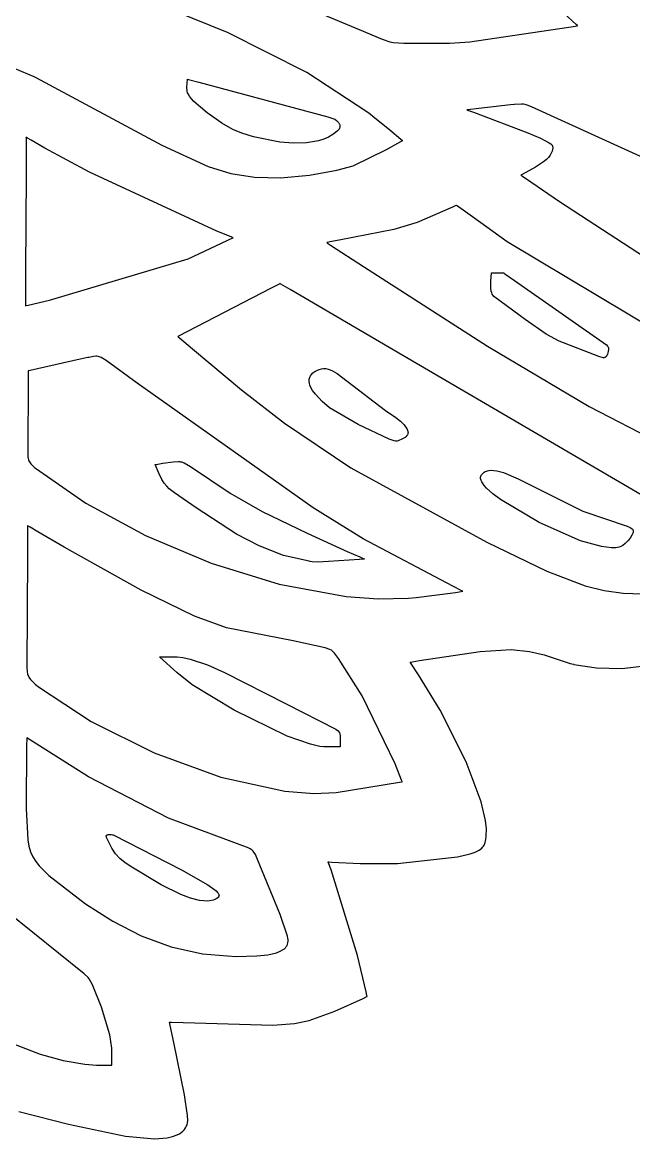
# Model space of a CAD drawing. Extents: x -12.8 to 12.7, y -1.7 to 5.4.
# Drawn here: x 4.523 to 6.542, y -0.185 to 3.5 of the extents above; entities that cross this region are included whole.
import ezdxf

# ---------------------------------------------------------------- set-up
doc = ezdxf.new("R2010")
doc.units = 0

msp = doc.modelspace()

# ---------------------------------------------------------------- linework, layer by layer
at = {"layer": 'Layer 1', "color": 7, "linetype": 'CONTINUOUS'}
for p, q in [((5.067449, 3.716182), (5.635483, 3.47734)), ((5.200538, 3.466588), (4.907047, 3.586196)), ((6.352303, 3.492982), (6.311282, 3.530522)), ((5.462223, 3.334458), (5.200538, 3.466588)), ((5.635483, 3.47734), (5.711979, 3.445134)), ((6.000764, 3.436443), (6.350232, 3.487504)), ((6.350232, 3.487504), (6.355386, 3.488421)), ((6.356076, 3.489504), (6.352303, 3.492982)), ((6.355386, 3.488421), (6.356626, 3.488643)), ((6.356848, 3.48879), (6.356076, 3.489504)), ((6.356626, 3.488643), (6.356897, 3.488692)), ((6.356921, 3.488723), (6.356848, 3.48879)), ((6.356897, 3.488692), (6.356943, 3.4887)), ((6.356939, 3.488706), (6.356921, 3.488723)), ((6.356944, 3.488702), (6.356939, 3.488706)), ((6.356943, 3.4887), (6.356945, 3.488701)), ((6.356945, 3.488701), (6.356944, 3.488702)), ((6.356945, 3.488701), (6.356945, 3.488701)), ((6.356945, 3.488701), (6.356945, 3.488701)), ((6.356945, 3.488701), (6.356945, 3.488701)), ((6.356945, 3.488701), (6.356945, 3.488701)), ((5.711979, 3.445134), (5.736849, 3.43629)), ((5.736849, 3.43629), (5.747656, 3.434204)), ((5.747656, 3.434204), (5.782973, 3.431958)), ((5.782973, 3.431958), (5.935125, 3.431204)), ((5.935125, 3.431204), (6.000764, 3.436443)), ((4.498887, 3.348522), (4.56141, 3.32144)), ((4.56141, 3.32144), (4.567408, 3.318513)), ((4.567408, 3.318513), (4.983407, 3.094952)), ((5.663964, 3.20299), (5.462223, 3.334458)), ((5.066767, 3.286099), (5.068205, 3.31298)), ((5.067977, 3.272173), (5.066767, 3.286099)), ((5.068205, 3.31298), (5.068205, 3.31298)), ((5.068205, 3.31298), (5.068205, 3.31298)), ((5.068205, 3.31298), (5.068205, 3.31298)), ((5.068205, 3.31298), (5.068206, 3.31298)), ((5.068206, 3.31298), (5.068209, 3.312979)), ((5.068209, 3.312979), (5.068224, 3.312975)), ((5.068224, 3.312975), (5.068283, 3.312959)), ((5.068283, 3.312959), (5.06891, 3.312791)), ((5.06891, 3.312791), (5.071977, 3.311966)), ((5.071977, 3.311966), (5.105526, 3.302947)), ((5.105526, 3.302947), (5.532218, 3.188201)), ((5.068051, 3.271729), (5.067977, 3.272173)), ((5.068953, 3.268143), (5.068051, 3.271729)), ((5.070445, 3.264369), (5.068953, 3.268143)), ((5.075062, 3.256323), (5.070445, 3.264369)), ((5.081625, 3.247727), (5.075062, 3.256323)), ((5.089857, 3.238714), (5.081625, 3.247727)), ((5.133935, 3.201182), (5.089857, 3.238714)), ((5.990544, 3.21139), (5.990543, 3.21139)), ((5.990543, 3.21139), (5.990543, 3.21139)), ((5.990543, 3.21139), (5.990543, 3.21139)), ((5.990543, 3.21139), (5.990543, 3.21139)), ((5.990543, 3.21139), (5.990543, 3.21139)), ((5.990543, 3.21139), (5.990544, 3.21139)), ((5.990545, 3.21139), (5.990544, 3.21139)), ((5.990544, 3.21139), (5.990546, 3.211389)), ((5.990585, 3.211394), (5.990545, 3.21139)), ((5.990546, 3.211389), (5.990555, 3.211386)), ((5.990555, 3.211386), (5.99059, 3.211374)), ((5.990828, 3.211422), (5.990585, 3.211394)), ((5.99059, 3.211374), (5.990958, 3.211248)), ((5.993855, 3.211762), (5.990828, 3.211422)), ((5.990958, 3.211248), (5.992761, 3.210629)), ((5.992761, 3.210629), (6.012544, 3.20376)), ((6.031123, 3.215951), (5.993855, 3.211762)), ((6.135176, 3.227645), (6.031123, 3.215951)), ((6.146865, 3.228959), (6.135176, 3.227645)), ((6.147933, 3.229079), (6.146865, 3.228959)), ((6.14815, 3.229103), (6.147933, 3.229079)), ((6.148171, 3.229106), (6.14815, 3.229103)), ((6.148176, 3.229106), (6.148171, 3.229106)), ((6.148177, 3.229106), (6.148176, 3.229106)), ((6.172063, 3.23067), (6.148177, 3.229106)), ((6.148177, 3.229106), (6.148177, 3.229106)), ((6.148177, 3.229106), (6.148177, 3.229106)), ((6.148177, 3.229106), (6.148177, 3.229106)), ((6.178218, 3.230197), (6.172063, 3.23067)), ((6.184143, 3.229117), (6.178218, 3.230197)), ((6.19024, 3.227366), (6.184143, 3.229117)), ((6.204572, 3.221583), (6.19024, 3.227366)), ((7.08472, 2.820876), (6.204572, 3.221583)), ((5.182553, 3.167737), (5.133935, 3.201182)), ((5.532218, 3.188201), (5.552035, 3.181804)), ((5.552035, 3.181804), (5.554666, 3.180465)), ((5.554666, 3.180465), (5.560385, 3.176446)), ((5.560385, 3.176446), (5.564469, 3.172826)), ((5.564469, 3.172826), (5.567629, 3.169303)), ((5.672898, 3.195966), (5.663964, 3.20299)), ((5.68031, 3.190091), (5.672898, 3.195966)), ((5.736599, 3.144486), (5.68031, 3.190091)), ((6.012544, 3.20376), (6.192743, 3.136033)), ((5.217981, 3.146982), (5.182553, 3.167737)), ((5.247838, 3.134257), (5.217981, 3.146982)), ((5.286255, 3.121927), (5.247838, 3.134257)), ((5.557209, 3.136245), (5.548907, 3.130331)), ((5.564035, 3.142194), (5.557209, 3.136245)), ((5.566775, 3.145201), (5.564035, 3.142194)), ((5.569001, 3.148241), (5.566775, 3.145201)), ((5.567629, 3.169303), (5.569915, 3.16587)), ((5.570666, 3.151319), (5.569001, 3.148241)), ((5.569915, 3.16587), (5.570745, 3.164184)), ((5.571273, 3.152876), (5.570666, 3.151319)), ((5.570745, 3.164184), (5.571374, 3.162518)), ((5.571721, 3.154446), (5.571273, 3.152876)), ((5.571374, 3.162518), (5.571808, 3.16087)), ((5.572004, 3.156029), (5.571721, 3.154446)), ((5.571808, 3.16087), (5.572054, 3.15924)), ((5.572118, 3.157627), (5.572004, 3.156029)), ((5.572054, 3.15924), (5.572118, 3.157627)), ((5.773483, 3.113867), (5.736599, 3.144486)), ((6.192743, 3.136033), (6.234471, 3.117627)), ((4.535767, 3.106394), (4.535357, 3.000117)), ((4.53581, 3.11753), (4.535767, 3.106394)), ((4.535821, 3.120168), (4.53581, 3.11753)), ((4.535823, 3.120705), (4.535821, 3.120168)), ((4.535823, 3.120772), (4.535823, 3.120772)), ((4.535823, 3.120772), (4.535823, 3.120772)), ((4.535823, 3.120772), (4.535823, 3.120771)), ((4.535823, 3.120771), (4.535823, 3.120772)), ((4.535823, 3.120772), (4.535823, 3.120772)), ((4.535823, 3.120772), (4.535823, 3.120772)), ((4.535823, 3.120772), (4.535823, 3.120772)), ((4.535823, 3.120772), (4.535823, 3.120772)), ((4.535823, 3.120772), (4.535823, 3.120772)), ((4.535823, 3.120771), (4.535823, 3.120771)), ((4.535823, 3.120771), (4.535823, 3.120768)), ((4.535824, 3.120771), (4.535823, 3.120771)), ((4.535823, 3.120768), (4.535823, 3.120755)), ((4.535823, 3.120755), (4.535823, 3.120705)), ((4.535827, 3.120769), (4.535824, 3.120771)), ((4.53584, 3.120761), (4.535827, 3.120769)), ((4.535893, 3.120731), (4.53584, 3.120761)), ((4.536101, 3.120609), (4.535893, 3.120731)), ((4.536929, 3.120127), (4.536101, 3.120609)), ((4.540174, 3.118244), (4.536929, 3.120127)), ((4.552611, 3.111078), (4.540174, 3.118244)), ((4.59801, 3.085343), (4.552611, 3.111078)), ((5.373497, 3.104946), (5.286255, 3.121927)), ((5.418368, 3.101714), (5.373497, 3.104946)), ((5.461439, 3.102933), (5.418368, 3.101714)), ((5.500732, 3.109313), (5.461439, 3.102933)), ((5.518344, 3.11466), (5.500732, 3.109313)), ((5.534271, 3.121563), (5.518344, 3.11466)), ((5.548907, 3.130331), (5.534271, 3.121563)), ((5.726182, 3.080433), (5.773559, 3.106854)), ((5.777347, 3.110624), (5.773483, 3.113867)), ((5.773559, 3.106854), (5.777849, 3.109317)), ((5.778263, 3.109854), (5.777347, 3.110624)), ((5.777849, 3.109317), (5.77847, 3.109676)), ((5.778449, 3.109697), (5.778263, 3.109854)), ((5.778467, 3.109682), (5.778449, 3.109697)), ((5.778471, 3.109678), (5.778467, 3.109682)), ((5.77847, 3.109676), (5.778472, 3.109677)), ((5.778472, 3.109677), (5.778471, 3.109678)), ((5.778472, 3.109677), (5.778472, 3.109677)), ((5.778472, 3.109677), (5.778472, 3.109677)), ((5.778472, 3.109677), (5.778472, 3.109677)), ((5.778472, 3.109677), (5.778472, 3.109677)), ((5.778472, 3.109677), (5.778472, 3.109677)), ((5.778472, 3.109677), (5.778472, 3.109677)), ((5.778472, 3.109677), (5.778472, 3.109677)), ((6.234471, 3.117627), (6.263435, 3.102065)), ((6.263435, 3.102065), (6.268012, 3.09882)), ((6.268012, 3.09882), (6.271344, 3.095887)), ((4.744763, 3.005822), (4.59801, 3.085343)), ((4.983407, 3.094952), (5.136924, 3.024227)), ((5.6154, 3.026927), (5.726182, 3.080433)), ((6.265878, 3.061424), (6.260843, 3.054582)), ((6.269698, 3.068211), (6.265878, 3.061424)), ((6.272377, 3.074723), (6.269698, 3.068211)), ((6.271344, 3.095887), (6.272516, 3.094547)), ((6.273988, 3.080743), (6.272377, 3.074723)), ((6.272516, 3.094547), (6.273137, 3.093651)), ((6.273137, 3.093651), (6.273502, 3.092964)), ((6.273502, 3.092964), (6.273817, 3.092195)), ((6.273817, 3.092195), (6.274294, 3.090425)), ((6.274602, 3.08605), (6.273988, 3.080743)), ((6.274294, 3.090425), (6.274559, 3.088368)), ((6.274559, 3.088368), (6.274602, 3.08605)), ((5.136924, 3.024227), (5.21196, 3.001811)), ((5.561852, 3.012272), (5.6154, 3.026927)), ((6.218283, 3.022344), (6.17349, 2.99807)), ((6.244374, 3.039535), (6.218283, 3.022344)), ((6.25452, 3.047905), (6.244374, 3.039535)), ((6.260843, 3.054582), (6.25452, 3.047905)), ((4.535357, 3.000117), (4.534113, 2.677567)), ((5.165078, 2.811485), (4.744763, 3.005822)), ((5.21196, 3.001811), (5.290382, 2.989049)), ((5.290382, 2.989049), (5.375588, 2.986707)), ((5.375588, 2.986707), (5.470979, 2.995552)), ((5.470979, 2.995552), (5.561852, 3.012272)), ((6.169776, 2.996254), (6.169772, 2.996252)), ((6.169772, 2.996252), (6.169772, 2.996252)), ((6.169772, 2.996252), (6.169772, 2.996252)), ((6.169772, 2.996252), (6.169772, 2.996252)), ((6.169772, 2.996252), (6.169772, 2.996252)), ((6.169772, 2.996252), (6.169773, 2.996251)), ((6.169773, 2.996251), (6.169776, 2.996249)), ((6.169799, 2.996265), (6.169776, 2.996254)), ((6.169776, 2.996249), (6.169788, 2.996241)), ((6.169788, 2.996241), (6.169839, 2.996206)), ((6.169908, 2.996317), (6.169799, 2.996265)), ((6.169839, 2.996206), (6.170375, 2.995836)), ((6.17349, 2.99807), (6.169908, 2.996317)), ((6.170375, 2.995836), (6.17302, 2.994012)), ((6.17302, 2.994012), (6.184308, 2.986248)), ((6.184308, 2.986248), (6.297322, 2.909359)), ((5.943402, 2.890686), (5.826731, 2.839598)), ((5.95479, 2.895998), (5.943402, 2.890686)), ((5.955843, 2.896492), (5.95479, 2.895998)), ((5.95606, 2.896594), (5.955843, 2.896492)), ((5.95608, 2.896603), (5.95606, 2.896594)), ((5.956085, 2.896606), (5.95608, 2.896603)), ((5.956086, 2.896606), (5.956085, 2.896606)), ((5.956087, 2.896606), (5.956086, 2.896606)), ((5.956087, 2.896606), (5.956087, 2.896606)), ((5.956087, 2.896606), (5.956087, 2.896606)), ((5.956087, 2.896606), (5.956087, 2.896606)), ((5.956088, 2.896606), (5.956087, 2.896606)), ((5.956087, 2.896606), (5.956087, 2.896606)), ((5.956087, 2.896606), (5.956087, 2.896606)), ((5.956087, 2.896606), (5.956087, 2.896606)), ((5.956087, 2.896606), (5.956087, 2.896606)), ((5.956087, 2.896606), (5.956087, 2.896606)), ((5.956091, 2.896603), (5.956088, 2.896606)), ((5.956103, 2.896595), (5.956091, 2.896603)), ((5.956151, 2.89656), (5.956103, 2.896595)), ((5.956342, 2.896423), (5.956151, 2.89656)), ((5.957097, 2.89588), (5.956342, 2.896423)), ((5.960036, 2.893768), (5.957097, 2.89588)), ((5.971133, 2.8858), (5.960036, 2.893768)), ((6.010241, 2.857745), (5.971133, 2.8858)), ((6.297322, 2.909359), (6.711619, 2.638358)), ((5.826731, 2.839598), (5.74986, 2.816216)), ((6.124417, 2.776059), (6.010241, 2.857745)), ((5.213006, 2.79177), (5.165078, 2.811485)), ((5.74986, 2.816216), (5.568979, 2.781001)), ((5.071228, 2.719518), (5.218007, 2.788884)), ((5.217627, 2.789906), (5.213006, 2.79177)), ((5.218701, 2.789476), (5.217627, 2.789906)), ((5.218007, 2.788884), (5.218921, 2.789365)), ((5.218918, 2.789389), (5.218701, 2.789476)), ((5.218938, 2.789381), (5.218918, 2.789389)), ((5.218921, 2.789365), (5.218942, 2.789377)), ((5.218943, 2.789379), (5.218938, 2.789381)), ((5.218942, 2.789377), (5.218945, 2.789378)), ((5.218944, 2.789378), (5.218943, 2.789379)), ((5.218945, 2.789378), (5.218944, 2.789378)), ((5.218945, 2.789378), (5.218945, 2.789378)), ((5.218945, 2.789378), (5.218945, 2.789378)), ((5.218945, 2.789378), (5.218945, 2.789378)), ((5.218945, 2.789378), (5.218945, 2.789378)), ((5.218945, 2.789378), (5.218945, 2.789378)), ((5.528805, 2.773434), (5.528571, 2.77339)), ((5.528571, 2.77339), (5.528571, 2.77339)), ((5.528571, 2.77339), (5.528571, 2.77339)), ((5.528571, 2.77339), (5.528571, 2.77339)), ((5.528571, 2.77339), (5.528571, 2.77339)), ((5.528571, 2.77339), (5.528571, 2.77339)), ((5.528571, 2.77339), (5.528572, 2.773389)), ((5.528572, 2.773389), (5.528575, 2.773387)), ((5.528575, 2.773387), (5.528587, 2.773379)), ((5.528587, 2.773379), (5.528636, 2.773347)), ((5.528636, 2.773347), (5.528833, 2.773216)), ((5.530523, 2.773757), (5.528805, 2.773434)), ((5.528833, 2.773216), (5.530915, 2.771835)), ((5.538505, 2.775259), (5.530523, 2.773757)), ((5.530915, 2.771835), (5.541034, 2.765133)), ((5.568979, 2.781001), (5.538505, 2.775259)), ((5.541034, 2.765133), (5.649278, 2.69397)), ((7.034635, 2.231321), (6.124417, 2.776059)), ((4.613245, 2.583262), (5.071228, 2.719518)), ((5.649278, 2.69397), (6.058961, 2.431565)), ((4.534113, 2.677567), (4.533721, 2.575951)), ((6.070358, 2.645826), (6.072067, 2.673028)), ((6.072067, 2.673028), (6.072067, 2.673028)), ((6.072067, 2.673028), (6.072067, 2.673028)), ((6.072067, 2.673028), (6.072067, 2.673028)), ((6.072067, 2.673028), (6.072067, 2.673028)), ((6.072067, 2.673028), (6.072068, 2.673028)), ((6.072068, 2.673028), (6.072069, 2.673028)), ((6.072069, 2.673028), (6.072077, 2.673028)), ((6.072077, 2.673028), (6.072154, 2.673027)), ((6.072154, 2.673027), (6.072532, 2.673026)), ((6.072532, 2.673026), (6.076593, 2.67301)), ((6.076593, 2.67301), (6.108146, 2.67289)), ((6.108146, 2.67289), (6.112577, 2.672873)), ((6.112577, 2.672873), (6.113272, 2.67287)), ((6.113272, 2.67287), (6.113275, 2.67287)), ((6.113275, 2.67287), (6.113276, 2.67287)), ((6.113276, 2.67287), (6.113276, 2.67287)), ((6.113276, 2.67287), (6.113276, 2.67287)), ((6.113276, 2.67287), (6.113276, 2.67287)), ((6.113276, 2.67287), (6.113276, 2.67287)), ((6.113276, 2.67287), (6.113276, 2.67287)), ((6.113276, 2.67287), (6.113276, 2.67287)), ((6.113276, 2.67287), (6.113277, 2.672869)), ((6.113277, 2.672869), (6.11328, 2.672867)), ((6.11328, 2.672867), (6.113294, 2.672857)), ((6.113294, 2.672857), (6.113351, 2.672817)), ((6.113351, 2.672817), (6.113955, 2.672395)), ((6.113955, 2.672395), (6.116893, 2.670343)), ((6.116893, 2.670343), (6.148472, 2.648283)), ((5.345127, 2.622761), (5.036453, 2.463409)), ((5.37092, 2.636077), (5.345127, 2.622761)), ((5.373432, 2.637374), (5.37092, 2.636077)), ((5.374017, 2.637675), (5.373432, 2.637374)), ((5.374135, 2.637736), (5.374017, 2.637675)), ((5.374146, 2.637742), (5.374135, 2.637736)), ((5.374149, 2.637744), (5.374146, 2.637742)), ((5.37415, 2.637744), (5.374149, 2.637744)), ((5.374149, 2.637744), (5.374149, 2.637744)), ((5.374152, 2.637743), (5.37415, 2.637744)), ((5.37415, 2.637744), (5.37415, 2.637744)), ((5.37415, 2.637744), (5.37415, 2.637744)), ((5.37415, 2.637744), (5.37415, 2.637744)), ((5.37415, 2.637744), (5.37415, 2.637744)), ((5.37415, 2.637744), (5.37415, 2.637744)), ((5.374162, 2.637737), (5.374152, 2.637743)), ((5.374558, 2.637505), (5.374162, 2.637737)), ((5.376984, 2.636087), (5.374558, 2.637505)), ((5.407226, 2.618403), (5.376984, 2.636087)), ((5.779986, 2.400435), (5.407226, 2.618403)), ((6.070609, 2.623229), (6.070358, 2.645826)), ((6.071743, 2.613365), (6.070609, 2.623229)), ((6.148472, 2.648283), (6.451829, 2.435476)), ((4.54279, 2.566692), (4.613245, 2.583262)), ((6.073226, 2.607266), (6.071743, 2.613365)), ((6.075181, 2.602448), (6.073226, 2.607266)), ((6.07758, 2.598551), (6.075181, 2.602448)), ((6.080372, 2.595347), (6.07758, 2.598551)), ((6.083506, 2.592606), (6.080372, 2.595347)), ((6.183438, 2.519679), (6.083506, 2.592606)), ((4.533678, 2.564726), (4.533677, 2.564623)), ((4.533677, 2.564623), (4.533677, 2.564618)), ((4.533677, 2.564618), (4.533677, 2.564618)), ((4.533677, 2.564618), (4.533677, 2.564618)), ((4.533677, 2.564618), (4.533677, 2.564618)), ((4.533677, 2.564618), (4.533677, 2.564618)), ((4.533677, 2.564618), (4.533678, 2.564618)), ((4.533684, 2.566465), (4.533678, 2.564726)), ((4.533678, 2.564618), (4.53368, 2.564619)), ((4.53368, 2.564619), (4.533687, 2.56462)), ((4.533721, 2.575951), (4.533684, 2.566465)), ((4.533687, 2.56462), (4.533719, 2.564628)), ((4.533719, 2.564628), (4.534055, 2.564703)), ((4.534055, 2.564703), (4.535714, 2.565079)), ((4.535714, 2.565079), (4.54279, 2.566692)), ((6.253436, 2.470457), (6.183438, 2.519679)), ((6.295563, 2.448006), (6.253436, 2.470457)), ((5.036453, 2.463409), (5.036453, 2.463409)), ((5.036453, 2.463409), (5.036453, 2.463409)), ((5.036453, 2.463409), (5.036453, 2.463409)), ((5.036453, 2.463409), (5.036453, 2.463409)), ((5.036453, 2.463409), (5.036454, 2.463408)), ((5.036454, 2.463408), (5.036459, 2.463404)), ((5.036459, 2.463404), (5.036478, 2.463388)), ((5.036478, 2.463388), (5.03668, 2.463215)), ((5.03668, 2.463215), (5.037678, 2.462361)), ((5.037678, 2.462361), (5.041949, 2.458712)), ((5.041949, 2.458712), (5.085042, 2.422137)), ((6.427015, 2.396663), (6.295563, 2.448006)), ((6.451829, 2.435476), (6.455653, 2.431611)), ((4.758127, 2.397321), (4.74272, 2.39439)), ((4.766164, 2.397935), (4.758127, 2.397321)), ((4.769765, 2.397788), (4.766164, 2.397935)), ((4.7732, 2.397316), (4.769765, 2.397788)), ((4.776554, 2.396501), (4.7732, 2.397316)), ((4.783351, 2.393774), (4.776554, 2.396501)), ((5.085042, 2.422137), (5.247123, 2.287649)), ((6.821106, 1.79165), (5.779986, 2.400435)), ((6.058961, 2.431565), (6.395546, 2.231624)), ((6.430038, 2.395654), (6.427015, 2.396663)), ((6.450311, 2.395832), (6.449371, 2.39508)), ((6.451192, 2.396715), (6.450311, 2.395832)), ((6.452017, 2.397732), (6.451192, 2.396715)), ((6.45279, 2.398888), (6.452017, 2.397732)), ((6.454197, 2.401628), (6.45279, 2.398888)), ((6.45544, 2.404963), (6.454197, 2.401628)), ((6.457561, 2.413529), (6.45544, 2.404963)), ((6.455653, 2.431611), (6.456947, 2.42985)), ((6.456947, 2.42985), (6.457881, 2.428141)), ((6.458776, 2.42088), (6.457561, 2.413529)), ((6.457881, 2.428141), (6.458492, 2.426436)), ((6.458492, 2.426436), (6.45882, 2.424689)), ((6.458902, 2.422853), (6.458776, 2.42088)), ((6.45882, 2.424689), (6.458902, 2.422853)), ((4.714629, 2.388148), (4.548989, 2.351347)), ((4.739786, 2.393738), (4.714629, 2.388148)), ((4.742168, 2.394267), (4.739786, 2.393738)), ((4.742659, 2.394376), (4.742168, 2.394267)), ((4.742705, 2.394386), (4.742659, 2.394376)), ((4.742717, 2.394389), (4.742705, 2.394386)), ((4.74272, 2.39439), (4.742717, 2.394389)), ((4.74272, 2.39439), (4.74272, 2.39439)), ((4.74272, 2.39439), (4.74272, 2.39439)), ((4.74272, 2.39439), (4.74272, 2.39439)), ((4.74272, 2.39439), (4.74272, 2.39439)), ((4.799665, 2.383452), (4.783351, 2.393774)), ((4.902853, 2.309441), (4.799665, 2.383452)), ((6.437618, 2.393641), (6.430038, 2.395654)), ((6.440812, 2.393198), (6.437618, 2.393641)), ((6.443648, 2.393167), (6.440812, 2.393198)), ((6.444941, 2.393315), (6.443648, 2.393167)), ((6.446157, 2.393577), (6.444941, 2.393315)), ((6.447297, 2.393957), (6.446157, 2.393577)), ((6.448368, 2.394456), (6.447297, 2.393957)), ((6.449371, 2.39508), (6.448368, 2.394456)), ((4.542327, 2.345942), (4.542197, 2.312273)), ((4.54234, 2.34913), (4.542327, 2.345942)), ((4.542342, 2.349788), (4.54234, 2.34913)), ((4.542343, 2.349865), (4.542342, 2.34985)), ((4.542342, 2.34985), (4.542342, 2.349788)), ((4.542344, 2.34987), (4.542343, 2.34987)), ((4.542343, 2.34987), (4.542343, 2.34987)), ((4.542343, 2.34987), (4.542343, 2.34987)), ((4.542343, 2.34987), (4.542343, 2.34987)), ((4.542343, 2.34987), (4.542343, 2.34987)), ((4.542343, 2.34987), (4.542343, 2.34987)), ((4.542343, 2.34987), (4.542343, 2.349869)), ((4.542343, 2.349869), (4.542343, 2.349865)), ((4.54237, 2.349876), (4.542344, 2.34987)), ((4.542782, 2.349968), (4.54237, 2.349876)), ((4.548989, 2.351347), (4.542782, 2.349968)), ((5.470536, 2.319954), (5.470896, 2.322687)), ((5.470896, 2.322687), (5.471494, 2.325377)), ((5.471494, 2.325377), (5.472337, 2.328023)), ((5.472337, 2.328023), (5.473434, 2.330621)), ((5.473434, 2.330621), (5.474792, 2.33317)), ((5.474792, 2.33317), (5.478324, 2.338107)), ((5.478324, 2.338107), (5.482993, 2.342814)), ((5.482993, 2.342814), (5.488864, 2.347269)), ((5.488864, 2.347269), (5.495996, 2.351452)), ((5.495996, 2.351452), (5.503434, 2.354742)), ((5.503434, 2.354742), (5.510715, 2.356679)), ((5.510715, 2.356679), (5.518025, 2.35741)), ((5.518025, 2.35741), (5.525378, 2.357014)), ((5.525378, 2.357014), (5.532788, 2.355566)), ((5.532788, 2.355566), (5.540268, 2.353142)), ((5.540268, 2.353142), (5.547833, 2.34982)), ((5.547833, 2.34982), (5.563272, 2.340786)), ((5.563272, 2.340786), (5.595772, 2.315302)), ((4.542197, 2.312273), (4.541341, 2.090588)), ((5.483208, 1.897344), (4.902853, 2.309441)), ((5.247123, 2.287649), (5.388558, 2.177459)), ((5.4705, 2.314373), (5.470536, 2.319954)), ((5.471322, 2.308656), (5.4705, 2.314373)), ((5.47294, 2.302822), (5.471322, 2.308656)), ((5.475293, 2.296893), (5.47294, 2.302822)), ((5.481954, 2.284833), (5.475293, 2.296893)), ((5.595772, 2.315302), (5.722556, 2.218845)), ((5.490807, 2.272641), (5.481954, 2.284833)), ((5.5131, 2.248531), (5.490807, 2.272641)), ((5.537538, 2.227203), (5.5131, 2.248531)), ((5.631892, 2.172781), (5.537538, 2.227203)), ((5.722556, 2.218845), (5.756251, 2.195905)), ((6.395546, 2.231624), (6.654703, 2.097937)), ((5.388558, 2.177459), (5.608099, 2.02939)), ((5.756251, 2.195905), (5.771493, 2.183675)), ((5.771493, 2.183675), (5.784105, 2.171429)), ((5.735055, 2.124173), (5.631892, 2.172781)), ((5.784105, 2.171429), (5.789059, 2.165414)), ((5.789059, 2.165414), (5.792917, 2.159532)), ((5.792917, 2.159532), (5.794389, 2.156656)), ((5.794666, 2.138602), (5.793176, 2.136291)), ((5.794389, 2.156656), (5.795532, 2.15383)), ((5.795674, 2.140658), (5.794666, 2.138602)), ((5.795532, 2.15383), (5.796328, 2.15106)), ((5.796449, 2.143145), (5.795674, 2.140658)), ((5.796328, 2.15106), (5.796758, 2.148352)), ((5.796805, 2.145712), (5.796449, 2.143145)), ((5.796758, 2.148352), (5.796805, 2.145712)), ((5.75062, 2.118794), (5.735055, 2.124173)), ((5.755805, 2.117657), (5.75062, 2.118794)), ((5.757664, 2.11752), (5.755805, 2.117657)), ((5.758399, 2.117565), (5.757664, 2.11752)), ((5.759305, 2.117753), (5.758399, 2.117565)), ((5.760768, 2.118118), (5.759305, 2.117753)), ((5.766485, 2.119817), (5.760768, 2.118118)), ((5.776895, 2.123954), (5.766485, 2.119817)), ((5.785165, 2.128244), (5.776895, 2.123954)), ((5.78727, 2.129764), (5.785165, 2.128244)), ((5.789511, 2.131868), (5.78727, 2.129764)), ((5.793176, 2.136291), (5.789511, 2.131868)), ((4.541341, 2.090588), (4.541315, 2.077095)), ((4.541315, 2.077095), (4.541796, 2.065528)), ((4.541796, 2.065528), (4.542401, 2.060767)), ((4.542401, 2.060767), (4.543327, 2.056525)), ((4.543327, 2.056525), (4.544632, 2.052679)), ((4.544632, 2.052679), (4.546375, 2.049108)), ((4.546375, 2.049108), (4.548615, 2.045689)), ((4.548615, 2.045689), (4.551409, 2.0423)), ((4.551409, 2.0423), (4.558895, 2.035121)), ((4.558895, 2.035121), (4.563705, 2.031086)), ((4.563705, 2.031086), (4.566401, 2.028905)), ((4.566401, 2.028905), (4.566577, 2.028764)), ((4.566577, 2.028764), (4.56662, 2.028729)), ((4.56662, 2.028729), (4.566626, 2.028724)), ((4.566626, 2.028724), (4.732774, 1.913238)), ((4.962024, 2.040401), (4.962024, 2.040402)), ((4.962024, 2.040402), (4.962024, 2.040402)), ((4.962024, 2.040402), (4.962024, 2.040402)), ((4.962024, 2.040402), (4.962024, 2.040402)), ((4.962024, 2.040402), (4.962024, 2.040402)), ((4.962024, 2.040402), (4.962024, 2.040402)), ((4.962024, 2.040402), (4.962024, 2.040402)), ((4.962024, 2.040402), (4.962024, 2.040402)), ((4.962024, 2.040402), (4.962027, 2.040402)), ((4.962024, 2.0404), (4.962024, 2.040401)), ((4.962024, 2.040401), (4.962024, 2.040401)), ((4.962027, 2.040393), (4.962024, 2.0404)), ((4.962027, 2.040402), (4.962037, 2.040405)), ((4.9621, 2.040192), (4.962027, 2.040393)), ((4.962037, 2.040405), (4.962149, 2.040431)), ((4.973611, 2.011837), (4.9621, 2.040192)), ((4.962149, 2.040431), (4.962696, 2.04056)), ((4.962696, 2.04056), (4.965009, 2.04109)), ((4.965009, 2.04109), (4.987113, 2.045449)), ((4.987113, 2.045449), (5.020901, 2.049794)), ((5.020901, 2.049794), (5.038479, 2.050462)), ((5.038479, 2.050462), (5.042212, 2.050364)), ((5.042212, 2.050364), (5.045257, 2.04989)), ((5.045257, 2.04989), (5.048776, 2.048944)), ((5.048776, 2.048944), (5.057165, 2.045711)), ((5.057165, 2.045711), (5.078836, 2.034392)), ((5.078836, 2.034392), (5.2093, 1.945895)), ((5.608099, 2.02939), (6.05669, 1.784618)), ((4.984028, 1.99079), (4.973611, 2.011837)), ((4.991873, 1.978533), (4.984028, 1.99079)), ((6.036499, 1.998175), (6.036704, 1.99983)), ((6.036544, 1.994745), (6.036499, 1.998175)), ((6.037176, 1.991163), (6.036544, 1.994745)), ((6.036704, 1.99983), (6.037064, 2.001444)), ((6.037064, 2.001444), (6.037581, 2.003016)), ((6.038374, 1.987436), (6.037176, 1.991163)), ((6.037581, 2.003016), (6.038258, 2.004545)), ((6.038258, 2.004545), (6.039099, 2.006029)), ((6.039099, 2.006029), (6.040105, 2.007469)), ((6.040105, 2.007469), (6.042671, 2.010318)), ((6.042671, 2.010318), (6.045579, 2.012903)), ((6.045579, 2.012903), (6.048701, 2.015124)), ((6.048701, 2.015124), (6.052031, 2.016989)), ((6.052031, 2.016989), (6.055563, 2.018511)), ((6.055563, 2.018511), (6.059292, 2.019699)), ((6.059292, 2.019699), (6.063213, 2.020564)), ((6.063213, 2.020564), (6.071606, 2.021368)), ((6.071606, 2.021368), (6.080697, 2.021007)), ((6.080697, 2.021007), (6.090442, 2.019567)), ((6.090442, 2.019567), (6.111713, 2.013786)), ((6.111713, 2.013786), (6.160134, 1.993002)), ((6.160134, 1.993002), (6.374167, 1.887037)), ((4.999931, 1.968633), (4.991873, 1.978533)), ((5.008259, 1.960487), (4.999931, 1.968633)), ((5.025957, 1.947058), (5.008259, 1.960487)), ((6.040116, 1.983573), (6.038374, 1.987436)), ((6.042379, 1.979582), (6.040116, 1.983573)), ((6.048386, 1.97125), (6.042379, 1.979582)), ((6.056221, 1.962504), (6.048386, 1.97125)), ((6.076683, 1.944033), (6.056221, 1.962504)), ((5.096893, 1.897475), (5.025957, 1.947058)), ((5.2093, 1.945895), (5.315683, 1.885068)), ((6.102375, 1.924693), (6.076683, 1.944033)), ((6.229684, 1.849118), (6.102375, 1.924693)), ((4.732774, 1.913238), (4.929962, 1.806441)), ((5.230082, 1.810847), (5.096893, 1.897475)), ((5.315683, 1.885068), (5.463993, 1.813375)), ((5.6486, 1.794638), (5.483208, 1.897344)), ((6.374167, 1.887037), (6.520271, 1.837509)), ((6.366806, 1.788539), (6.229684, 1.849118)), ((4.54033, 1.828352), (4.540001, 1.742753)), ((4.540362, 1.836765), (4.54033, 1.828352)), ((4.540369, 1.838516), (4.540362, 1.836765)), ((4.54037, 1.838682), (4.540369, 1.838516)), ((4.54037, 1.838736), (4.54037, 1.838736)), ((4.54037, 1.838736), (4.54037, 1.838736)), ((4.54037, 1.838736), (4.54037, 1.838736)), ((4.54037, 1.838736), (4.54037, 1.838733)), ((4.540371, 1.838736), (4.54037, 1.838736)), ((4.54037, 1.838736), (4.54037, 1.838736)), ((4.54037, 1.838736), (4.54037, 1.838736)), ((4.54037, 1.838736), (4.54037, 1.838736)), ((4.54037, 1.838733), (4.54037, 1.838723)), ((4.54037, 1.838723), (4.54037, 1.838682)), ((4.540372, 1.838735), (4.540371, 1.838736)), ((4.540379, 1.838731), (4.540372, 1.838735)), ((4.540406, 1.838715), (4.540379, 1.838731)), ((4.540514, 1.83865), (4.540406, 1.838715)), ((4.540941, 1.838394), (4.540514, 1.83865)), ((4.542629, 1.837383), (4.540941, 1.838394)), ((4.549193, 1.833464), (4.542629, 1.837383)), ((4.573973, 1.81876), (4.549193, 1.833464)), ((4.661241, 1.767729), (4.573973, 1.81876)), ((4.929962, 1.806441), (5.14667, 1.714999)), ((5.305269, 1.771774), (5.230082, 1.810847)), ((5.463993, 1.813375), (5.595763, 1.753671)), ((6.520271, 1.837509), (6.52995, 1.832623)), ((6.52995, 1.832623), (6.533696, 1.830233)), ((6.536176, 1.806924), (6.529991, 1.797344)), ((6.533696, 1.830233), (6.536661, 1.827871)), ((6.53838, 1.811621), (6.536176, 1.806924)), ((6.536661, 1.827871), (6.537837, 1.826698)), ((6.537837, 1.826698), (6.538803, 1.82553)), ((6.539843, 1.816144), (6.53838, 1.811621)), ((6.538803, 1.82553), (6.539554, 1.824366)), ((6.539554, 1.824366), (6.540085, 1.823205)), ((6.540263, 1.818314), (6.539843, 1.816144)), ((6.540085, 1.823205), (6.540266, 1.822626)), ((6.540457, 1.820409), (6.540263, 1.818314)), ((6.540266, 1.822626), (6.54039, 1.822047)), ((6.54039, 1.822047), (6.540456, 1.821469)), ((6.540456, 1.821469), (6.540457, 1.820409)), ((5.385487, 1.740567), (5.305269, 1.771774)), ((5.944898, 1.638843), (5.6486, 1.794638)), ((6.05669, 1.784618), (6.254685, 1.688206)), ((6.435602, 1.769983), (6.366806, 1.788539)), ((6.468591, 1.765512), (6.435602, 1.769983)), ((6.499039, 1.76948), (6.494305, 1.767626)), ((6.505939, 1.773707), (6.499039, 1.76948)), ((6.513608, 1.779796), (6.505939, 1.773707)), ((6.522174, 1.788077), (6.513608, 1.779796)), ((6.529991, 1.797344), (6.522174, 1.788077)), ((4.540001, 1.742753), (4.538622, 1.37009)), ((4.915513, 1.625883), (4.661241, 1.767729)), ((5.470213, 1.721004), (5.385487, 1.740567)), ((5.595763, 1.753671), (5.637214, 1.735426)), ((5.637214, 1.735426), (5.648641, 1.73045)), ((6.482654, 1.765588), (6.468591, 1.765512)), ((6.488818, 1.766342), (6.482654, 1.765588)), ((6.494305, 1.767626), (6.488818, 1.766342)), ((5.14667, 1.714999), (5.371377, 1.645581)), ((5.47022, 1.721003), (5.470213, 1.721004)), ((5.470275, 1.720995), (5.47022, 1.721003)), ((5.470498, 1.720963), (5.470275, 1.720995)), ((5.473948, 1.720472), (5.470498, 1.720963)), ((5.480242, 1.719609), (5.473948, 1.720472)), ((5.500109, 1.717644), (5.480242, 1.719609)), ((5.636164, 1.727355), (5.500109, 1.717644)), ((5.650931, 1.728571), (5.636164, 1.727355)), ((5.648641, 1.73045), (5.651631, 1.729154)), ((5.652329, 1.728686), (5.650931, 1.728571)), ((5.651631, 1.729154), (5.652395, 1.728824)), ((5.652617, 1.72871), (5.652329, 1.728686)), ((5.652395, 1.728824), (5.652589, 1.728741)), ((5.652589, 1.728741), (5.652637, 1.72872)), ((5.652645, 1.728712), (5.652617, 1.72871)), ((5.652637, 1.72872), (5.652649, 1.728714)), ((5.652651, 1.728712), (5.652645, 1.728712)), ((5.652649, 1.728714), (5.652653, 1.728713)), ((5.652653, 1.728713), (5.652651, 1.728712)), ((5.652654, 1.728713), (5.652653, 1.728713)), ((5.652653, 1.728713), (5.652653, 1.728713)), ((5.652653, 1.728713), (5.652653, 1.728713)), ((5.652653, 1.728713), (5.652653, 1.728713)), ((5.652653, 1.728713), (5.652654, 1.728713)), ((5.652654, 1.728713), (5.652654, 1.728713)), ((5.652654, 1.728713), (5.652654, 1.728713)), ((5.652654, 1.728713), (5.652654, 1.728713)), ((5.652654, 1.728713), (5.652654, 1.728713)), ((6.254685, 1.688206), (6.38207, 1.639968)), ((5.092218, 1.539539), (4.915513, 1.625883)), ((5.371377, 1.645581), (5.592565, 1.604853)), ((5.974699, 1.623893), (5.944898, 1.638843)), ((5.971937, 1.621104), (5.976833, 1.621843)), ((5.977542, 1.622477), (5.974699, 1.623893)), ((5.976833, 1.621843), (5.978033, 1.622026)), ((5.978201, 1.622149), (5.977542, 1.622477)), ((5.978033, 1.622026), (5.9783, 1.622067)), ((5.978334, 1.622083), (5.978201, 1.622149)), ((5.9783, 1.622067), (5.978348, 1.622074)), ((5.978346, 1.622077), (5.978334, 1.622083)), ((5.978349, 1.622075), (5.978346, 1.622077)), ((5.978348, 1.622074), (5.97835, 1.622075)), ((5.97835, 1.622075), (5.978349, 1.622075)), ((5.97835, 1.622075), (5.97835, 1.622075)), ((5.97835, 1.622075), (5.97835, 1.622075)), ((5.97835, 1.622075), (5.97835, 1.622075)), ((5.97835, 1.622075), (5.97835, 1.622075)), ((5.97835, 1.622075), (5.97835, 1.622075)), ((6.38207, 1.639968), (6.444419, 1.624655)), ((6.444419, 1.624655), (6.507163, 1.61575)), ((5.592565, 1.604853), (5.698239, 1.597331)), ((5.698239, 1.597331), (5.798713, 1.599482)), ((5.798713, 1.599482), (5.823557, 1.601697)), ((5.823557, 1.601697), (5.953553, 1.618387)), ((5.953553, 1.618387), (5.971937, 1.621104)), ((6.507163, 1.61575), (6.571268, 1.613654)), ((5.197533, 1.50188), (5.092218, 1.539539)), ((5.417795, 1.458766), (5.197533, 1.50188)), ((5.523439, 1.435471), (5.417795, 1.458766)), ((4.976784, 1.40509), (4.976783, 1.405091)), ((4.976783, 1.405091), (4.976784, 1.405091)), ((4.976784, 1.405091), (4.976784, 1.405091)), ((4.976784, 1.405091), (4.976786, 1.405091)), ((4.976785, 1.405089), (4.976784, 1.40509)), ((4.976809, 1.405067), (4.976785, 1.405089)), ((4.976786, 1.405091), (4.976793, 1.405091)), ((4.976793, 1.405091), (4.976824, 1.405092)), ((4.976945, 1.404939), (4.976809, 1.405067)), ((4.976824, 1.405092), (4.976948, 1.405098)), ((4.97756, 1.404363), (4.976945, 1.404939)), ((4.976948, 1.405098), (4.978248, 1.405149)), ((5.03353, 1.354293), (4.97756, 1.404363)), ((4.978248, 1.405149), (4.984271, 1.405346)), ((4.984271, 1.405346), (5.03484, 1.405119)), ((5.03484, 1.405119), (5.053421, 1.403305)), ((5.053421, 1.403305), (5.077844, 1.398028)), ((5.538538, 1.430096), (5.523439, 1.435471)), ((5.543653, 1.427554), (5.538538, 1.430096)), ((5.545464, 1.426378), (5.543653, 1.427554)), ((5.549019, 1.423053), (5.545464, 1.426378)), ((5.553833, 1.417511), (5.549019, 1.423053)), ((5.566777, 1.40044), (5.553833, 1.417511)), ((5.834312, 1.393199), (6.03476, 1.423119)), ((6.03476, 1.423119), (6.137011, 1.429564)), ((6.137011, 1.429564), (6.198217, 1.42362)), ((6.198217, 1.42362), (6.246052, 1.411778)), ((6.246052, 1.411778), (6.332222, 1.383859)), ((4.538622, 1.37009), (4.539109, 1.357582)), ((5.077844, 1.398028), (5.134205, 1.379232)), ((5.134205, 1.379232), (5.191065, 1.353605)), ((5.645818, 1.276394), (5.566777, 1.40044)), ((5.80428, 1.387625), (5.80428, 1.387626)), ((5.80428, 1.387626), (5.80428, 1.387626)), ((5.80428, 1.387626), (5.804281, 1.387626)), ((5.804282, 1.387622), (5.80428, 1.387625)), ((5.804281, 1.387626), (5.804288, 1.387628)), ((5.804291, 1.387609), (5.804282, 1.387622)), ((5.804288, 1.387628), (5.804317, 1.387633)), ((5.804388, 1.38746), (5.804291, 1.387609)), ((5.804317, 1.387633), (5.804441, 1.387658)), ((5.808527, 1.381105), (5.804388, 1.38746)), ((5.804441, 1.387658), (5.804941, 1.387754)), ((5.804941, 1.387754), (5.810162, 1.388749)), ((5.83123, 1.345853), (5.808527, 1.381105)), ((5.810162, 1.388749), (5.834312, 1.393199)), ((6.332222, 1.383859), (6.343612, 1.380993)), ((6.343612, 1.380993), (6.344392, 1.380811)), ((6.344392, 1.380811), (6.418913, 1.369644)), ((6.418913, 1.369644), (6.503109, 1.367566)), ((6.503109, 1.367566), (6.686707, 1.388116)), ((4.539109, 1.357582), (4.540513, 1.348617)), ((4.540513, 1.348617), (4.541683, 1.344932)), ((4.541683, 1.344932), (4.543231, 1.341493)), ((4.543231, 1.341493), (4.545207, 1.338088)), ((4.545207, 1.338088), (4.550343, 1.330928)), ((4.550343, 1.330928), (4.555225, 1.325258)), ((5.084425, 1.31325), (5.03353, 1.354293)), ((5.191065, 1.353605), (5.394974, 1.25016)), ((5.903042, 1.229935), (5.83123, 1.345853)), ((4.555225, 1.325258), (4.566163, 1.315046)), ((4.566163, 1.315046), (4.572028, 1.310282)), ((4.572028, 1.310282), (4.575019, 1.307938)), ((4.575019, 1.307938), (4.575771, 1.307353)), ((4.575771, 1.307353), (4.576147, 1.307061)), ((4.576147, 1.307061), (4.576241, 1.306988)), ((4.576241, 1.306988), (4.576288, 1.306951)), ((4.576288, 1.306951), (4.576291, 1.306949)), ((4.576291, 1.306949), (4.751052, 1.191935)), ((5.222506, 1.229225), (5.084425, 1.31325)), ((5.754573, 1.052745), (5.645818, 1.276394)), ((5.398197, 1.143774), (5.222506, 1.229225)), ((5.394974, 1.25016), (5.558524, 1.166264)), ((5.988771, 1.059298), (5.903042, 1.229935)), ((4.751052, 1.191935), (4.958734, 1.088924)), ((5.474876, 1.116756), (5.398197, 1.143774)), ((5.558524, 1.166264), (5.565927, 1.160896)), ((5.565927, 1.160896), (5.568389, 1.158353)), ((5.568389, 1.158353), (5.569356, 1.157064)), ((5.569356, 1.157064), (5.570164, 1.155745)), ((5.570164, 1.155745), (5.570827, 1.15438)), ((5.570827, 1.15438), (5.571358, 1.152955)), ((5.571358, 1.152955), (5.572077, 1.149863)), ((5.572077, 1.149863), (5.572425, 1.146352)), ((5.572425, 1.146352), (5.572508, 1.142303)), ((4.537362, 1.112744), (4.536342, 0.905218)), ((4.537636, 1.1354), (4.537362, 1.112744)), ((4.537663, 1.137463), (4.537636, 1.1354)), ((4.537669, 1.137884), (4.537663, 1.137463)), ((4.537669, 1.137937), (4.537669, 1.137937)), ((4.537669, 1.137937), (4.537669, 1.137937)), ((4.537669, 1.137937), (4.537669, 1.137937)), ((4.537669, 1.137937), (4.537669, 1.137936)), ((4.741837, 1.009178), (4.537669, 1.137937)), ((4.537669, 1.137936), (4.537669, 1.137934)), ((4.537669, 1.137934), (4.537669, 1.137924)), ((4.537669, 1.137924), (4.537669, 1.137884)), ((5.506002, 1.110015), (5.474876, 1.116756)), ((5.519209, 1.108693), (5.506002, 1.110015)), ((5.519214, 1.108693), (5.519209, 1.108693)), ((5.519237, 1.108692), (5.519214, 1.108693)), ((5.519329, 1.108687), (5.519237, 1.108692)), ((5.519697, 1.10867), (5.519329, 1.108687)), ((5.521177, 1.108604), (5.519697, 1.10867)), ((5.533262, 1.108247), (5.521177, 1.108604)), ((5.555907, 1.108177), (5.533262, 1.108247)), ((5.570431, 1.108437), (5.555907, 1.108177)), ((5.571937, 1.108479), (5.570431, 1.108437)), ((5.572293, 1.10849), (5.571937, 1.108479)), ((5.572365, 1.108492), (5.572293, 1.10849)), ((5.572372, 1.108492), (5.572365, 1.108492)), ((5.572373, 1.108492), (5.572372, 1.108492)), ((5.572374, 1.108492), (5.572373, 1.108492)), ((5.572378, 1.109614), (5.572374, 1.108566)), ((5.572374, 1.108566), (5.572374, 1.108497)), ((5.572374, 1.108497), (5.572374, 1.108492)), ((5.572374, 1.108492), (5.572374, 1.108492)), ((5.572374, 1.108492), (5.572374, 1.108492)), ((5.572374, 1.108492), (5.572374, 1.108492)), ((5.572374, 1.108492), (5.572374, 1.108492)), ((5.572374, 1.108492), (5.572374, 1.108492)), ((5.572374, 1.108492), (5.572374, 1.108492)), ((5.572374, 1.108492), (5.572374, 1.108492)), ((5.572489, 1.137563), (5.572378, 1.109614)), ((5.572506, 1.141808), (5.572489, 1.137563)), ((5.572508, 1.14221), (5.572506, 1.141808)), ((5.572508, 1.142303), (5.572508, 1.142303)), ((5.572508, 1.142303), (5.572508, 1.142303)), ((5.572508, 1.142303), (5.572508, 1.142303)), ((5.572508, 1.142303), (5.572508, 1.142303)), ((5.572508, 1.142303), (5.572508, 1.142303)), ((5.572508, 1.142303), (5.572508, 1.142301)), ((5.572508, 1.142301), (5.572508, 1.142293)), ((5.572508, 1.142293), (5.572508, 1.14221)), ((4.958734, 1.088924), (5.178601, 1.008622)), ((5.775575, 0.998506), (5.754573, 1.052745)), ((6.037849, 0.927018), (5.988771, 1.059298)), ((5.005863, 0.872765), (4.741837, 1.009178)), ((5.178601, 1.008622), (5.389915, 0.961735)), ((5.777346, 0.993794), (5.775575, 0.998506)), ((5.389915, 0.961735), (5.485884, 0.954167)), ((5.559819, 0.957384), (5.768733, 0.991416)), ((5.768733, 0.991416), (5.776445, 0.993)), ((5.776445, 0.993), (5.777551, 0.993231)), ((5.777509, 0.993356), (5.777346, 0.993794)), ((5.777547, 0.993255), (5.777509, 0.993356)), ((5.777554, 0.993235), (5.777547, 0.993255)), ((5.777551, 0.993231), (5.777554, 0.993232)), ((5.777555, 0.993233), (5.777554, 0.993235)), ((5.777554, 0.993232), (5.777555, 0.993232)), ((5.777555, 0.993232), (5.777555, 0.993233)), ((5.777555, 0.993232), (5.777555, 0.993232)), ((5.777555, 0.993232), (5.777555, 0.993232)), ((5.777555, 0.993232), (5.777555, 0.993232)), ((5.777555, 0.993232), (5.777555, 0.993232)), ((5.777555, 0.993232), (5.777555, 0.993232)), ((5.777555, 0.993232), (5.777555, 0.993232)), ((5.777555, 0.993232), (5.777555, 0.993232)), ((5.777555, 0.993232), (5.777555, 0.993232)), ((5.485884, 0.954167), (5.559819, 0.957384)), ((6.052359, 0.865281), (6.037849, 0.927018)), ((4.536342, 0.905218), (4.541117, 0.801194)), ((5.251395, 0.781962), (5.005863, 0.872765)), ((6.055509, 0.837808), (6.052359, 0.865281)), ((4.800443, 0.81416), (4.800485, 0.814579)), ((4.80046, 0.813265), (4.800443, 0.81416)), ((4.800601, 0.812299), (4.80046, 0.813265)), ((4.800485, 0.814579), (4.800563, 0.814978)), ((4.800563, 0.814978), (4.800679, 0.815357)), ((4.800852, 0.81127), (4.800601, 0.812299)), ((4.800679, 0.815357), (4.800834, 0.815714)), ((4.800834, 0.815714), (4.80103, 0.816049)), ((4.80163, 0.809045), (4.800852, 0.81127)), ((4.80103, 0.816049), (4.801268, 0.816361)), ((4.801268, 0.816361), (4.801551, 0.816649)), ((4.801551, 0.816649), (4.801881, 0.816913)), ((4.801881, 0.816913), (4.802259, 0.817151)), ((4.802259, 0.817151), (4.80295, 0.817491)), ((4.80295, 0.817491), (4.804631, 0.818065)), ((4.804631, 0.818065), (4.806644, 0.818502)), ((4.806644, 0.818502), (4.811337, 0.818965)), ((4.811337, 0.818965), (4.816368, 0.818892)), ((4.816368, 0.818892), (4.821079, 0.818294)), ((4.821079, 0.818294), (4.823261, 0.817755)), ((4.823261, 0.817755), (4.825051, 0.817067)), ((4.825051, 0.817067), (5.048557, 0.702664)), ((6.053816, 0.802686), (6.055312, 0.813473)), ((6.055312, 0.813473), (6.055509, 0.837808)), ((4.541117, 0.801194), (4.545056, 0.780609)), ((4.545056, 0.780609), (4.550601, 0.762277)), ((4.819094, 0.773804), (4.80163, 0.809045)), ((5.266418, 0.776197), (5.251395, 0.781962)), ((5.275451, 0.771793), (5.266418, 0.776197)), ((6.040591, 0.773933), (6.043052, 0.776836)), ((6.043052, 0.776836), (6.045542, 0.780407)), ((6.045542, 0.780407), (6.047743, 0.784286)), ((6.047743, 0.784286), (6.051312, 0.79293)), ((6.051312, 0.79293), (6.053816, 0.802686)), ((4.550601, 0.762277), (4.557991, 0.74562)), ((4.557991, 0.74562), (4.567467, 0.730058)), ((4.831402, 0.755309), (4.819094, 0.773804)), ((4.845531, 0.739669), (4.831402, 0.755309)), ((4.862802, 0.725446), (4.845531, 0.739669)), ((5.279099, 0.769448), (5.275451, 0.771793)), ((5.2823, 0.766882), (5.279099, 0.769448)), ((5.285155, 0.763999), (5.2823, 0.766882)), ((5.287765, 0.760704), (5.285155, 0.763999)), ((5.292645, 0.752497), (5.287765, 0.760704)), ((5.297743, 0.741498), (5.292645, 0.752497)), ((5.300122, 0.73594), (5.297743, 0.741498)), ((5.762112, 0.723426), (5.959894, 0.744935)), ((5.959894, 0.744935), (6.00172, 0.75494)), ((6.00172, 0.75494), (6.018418, 0.760724)), ((6.018418, 0.760724), (6.031561, 0.767049)), ((6.031561, 0.767049), (6.036625, 0.77042)), ((6.036625, 0.77042), (6.040591, 0.773933)), ((4.567467, 0.730058), (4.579267, 0.715011)), ((4.579267, 0.715011), (4.610802, 0.684144)), ((4.884771, 0.711045), (4.862802, 0.725446)), ((4.981919, 0.652306), (4.884771, 0.711045)), ((5.048557, 0.702664), (5.135549, 0.652471)), ((5.374629, 0.555062), (5.300122, 0.73594)), ((5.532933, 0.728893), (5.532933, 0.728894)), ((5.532933, 0.728894), (5.532933, 0.728894)), ((5.532933, 0.728894), (5.532936, 0.728894)), ((5.532935, 0.728889), (5.532933, 0.728893)), ((5.532933, 0.728893), (5.532933, 0.728893)), ((5.533419, 0.72761), (5.532935, 0.728889)), ((5.532936, 0.728894), (5.532947, 0.728893)), ((5.532947, 0.728893), (5.532994, 0.72889)), ((5.532994, 0.72889), (5.53319, 0.728876)), ((5.53319, 0.728876), (5.535273, 0.728739)), ((5.542884, 0.702017), (5.533419, 0.72761)), ((5.535273, 0.728739), (5.545181, 0.728115)), ((5.63054, 0.419636), (5.542884, 0.702017)), ((5.545181, 0.728115), (5.6389, 0.723539)), ((5.6389, 0.723539), (5.762112, 0.723426)), ((4.610802, 0.684144), (4.732316, 0.590006)), ((5.04648, 0.620608), (4.981919, 0.652306)), ((5.135549, 0.652471), (5.15104, 0.64231)), ((5.15104, 0.64231), (5.163516, 0.632462)), ((5.163516, 0.632462), (5.168064, 0.627755)), ((5.168064, 0.627755), (5.169816, 0.625474)), ((4.732316, 0.590006), (4.822157, 0.532518)), ((5.078494, 0.608726), (5.04648, 0.620608)), ((5.108707, 0.601222), (5.078494, 0.608726)), ((5.122757, 0.599518), (5.108707, 0.601222)), ((5.1359, 0.599396), (5.122757, 0.599518)), ((5.147984, 0.601018), (5.1359, 0.599396)), ((5.153581, 0.602535), (5.147984, 0.601018)), ((5.158856, 0.604548), (5.153581, 0.602535)), ((5.16379, 0.607078), (5.158856, 0.604548)), ((5.168364, 0.610146), (5.16379, 0.607078)), ((5.168432, 0.610199), (5.168364, 0.610146)), ((5.168501, 0.610251), (5.168432, 0.610199)), ((5.168769, 0.610463), (5.168501, 0.610251)), ((5.169749, 0.611326), (5.168769, 0.610463)), ((5.170584, 0.61221), (5.169749, 0.611326)), ((5.169816, 0.625474), (5.171185, 0.623248)), ((5.171277, 0.613117), (5.170584, 0.61221)), ((5.171185, 0.623248), (5.17214, 0.621082)), ((5.171831, 0.614045), (5.171277, 0.613117)), ((5.172252, 0.614993), (5.171831, 0.614045)), ((5.17214, 0.621082), (5.172455, 0.620023)), ((5.172541, 0.615962), (5.172252, 0.614993)), ((5.172455, 0.620023), (5.172655, 0.618981)), ((5.172702, 0.616949), (5.172541, 0.615962)), ((5.172655, 0.618981), (5.172739, 0.617956)), ((5.172739, 0.617956), (5.172702, 0.616949)), ((4.727806, 0.359346), (4.472907, 0.564139)), ((5.398901, 0.483213), (5.374629, 0.555062)), ((4.822157, 0.532518), (4.915832, 0.484838)), ((4.915832, 0.484838), (5.014208, 0.448499)), ((5.400237, 0.477256), (5.398901, 0.483213)), ((5.014208, 0.448499), (5.118155, 0.425035)), ((5.388538, 0.441929), (5.392047, 0.445313)), ((5.392047, 0.445313), (5.394995, 0.448971)), ((5.394995, 0.448971), (5.39737, 0.452914)), ((5.39737, 0.452914), (5.399162, 0.45715)), ((5.399162, 0.45715), (5.400356, 0.461693)), ((5.400906, 0.471735), (5.400237, 0.477256)), ((5.400356, 0.461693), (5.400942, 0.46655)), ((5.400942, 0.46655), (5.400906, 0.471735)), ((5.118155, 0.425035), (5.228541, 0.415981)), ((5.228541, 0.415981), (5.297531, 0.418043)), ((5.297531, 0.418043), (5.333781, 0.422047)), ((5.333781, 0.422047), (5.363025, 0.428744)), ((5.363025, 0.428744), (5.374776, 0.433313)), ((5.374776, 0.433313), (5.384483, 0.438808)), ((5.384483, 0.438808), (5.388538, 0.441929)), ((5.658709, 0.299394), (5.63054, 0.419636)), ((4.740233, 0.346773), (4.727806, 0.359346)), ((4.743626, 0.34245), (4.740233, 0.346773)), ((4.754457, 0.322694), (4.743626, 0.34245)), ((4.785132, 0.249199), (4.754457, 0.322694)), ((5.661337, 0.287012), (5.658709, 0.299394)), ((5.555615, 0.235624), (5.648263, 0.277468)), ((5.648263, 0.277468), (5.659038, 0.282671)), ((5.659038, 0.282671), (5.661506, 0.283877)), ((5.661875, 0.284415), (5.661337, 0.287012)), ((5.661506, 0.283877), (5.661925, 0.284083)), ((5.661925, 0.28417), (5.661875, 0.284415)), ((5.661937, 0.284109), (5.661925, 0.28417)), ((5.661925, 0.284083), (5.661937, 0.284089)), ((5.66194, 0.284095), (5.661937, 0.284109)), ((5.661937, 0.284089), (5.66194, 0.28409)), ((5.661941, 0.284091), (5.66194, 0.284095)), ((5.66194, 0.28409), (5.661941, 0.284091)), ((5.661941, 0.284091), (5.661941, 0.284091)), ((5.661941, 0.284091), (5.661941, 0.284091)), ((4.812116, 0.157092), (4.785132, 0.249199)), ((5.470044, 0.204796), (5.555615, 0.235624)), ((5.008736, 0.199263), (5.008736, 0.199264)), ((5.008736, 0.199264), (5.008737, 0.199264)), ((5.008737, 0.19926), (5.008736, 0.199263)), ((5.008737, 0.199264), (5.008745, 0.199264)), ((5.008741, 0.19924), (5.008737, 0.19926)), ((5.008794, 0.199004), (5.008741, 0.19924)), ((5.008745, 0.199264), (5.008781, 0.199262)), ((5.008781, 0.199262), (5.008937, 0.199258)), ((5.01109, 0.188627), (5.008794, 0.199004)), ((5.008937, 0.199258), (5.009576, 0.199238)), ((5.009576, 0.199238), (5.016237, 0.199032)), ((5.023391, 0.132046), (5.01109, 0.188627)), ((5.016237, 0.199032), (5.093064, 0.196662)), ((5.093064, 0.196662), (5.350408, 0.188969)), ((5.350408, 0.188969), (5.422198, 0.195466)), ((5.422198, 0.195466), (5.470044, 0.204796)), ((4.418204, 0.156563), (4.581698, 0.093888)), ((4.818333, 0.11407), (4.812116, 0.157092)), ((4.818621, 0.108645), (4.818333, 0.11407)), ((5.058279, -0.039981), (5.023391, 0.132046)), ((4.581698, 0.093888), (4.658592, 0.072738)), ((4.81898, 0.096012), (4.818621, 0.108645)), ((4.818872, 0.073394), (4.81898, 0.096012)), ((4.658592, 0.072738), (4.729758, 0.060337)), ((4.729758, 0.060337), (4.768001, 0.057719)), ((4.768001, 0.057719), (4.811288, 0.057496)), ((4.811288, 0.057496), (4.816687, 0.057564)), ((4.816687, 0.057564), (4.818011, 0.057585)), ((4.818011, 0.057585), (4.818285, 0.05759)), ((4.818285, 0.05759), (4.818311, 0.05759)), ((4.818311, 0.05759), (4.818317, 0.057591)), ((4.818317, 0.057591), (4.818318, 0.057591)), ((4.818318, 0.057591), (4.818319, 0.057591)), ((4.818319, 0.057599), (4.818323, 0.057667)), ((4.818319, 0.057593), (4.818319, 0.057599)), ((4.818319, 0.057591), (4.818319, 0.057593)), ((4.818319, 0.057591), (4.818319, 0.057591)), ((4.818319, 0.057591), (4.818319, 0.057591)), ((4.818319, 0.057591), (4.818319, 0.057591)), ((4.818319, 0.057591), (4.818319, 0.057591)), ((4.818319, 0.057591), (4.818319, 0.057591)), ((4.818319, 0.057591), (4.818319, 0.057591)), ((4.818319, 0.057591), (4.818319, 0.057591)), ((4.818319, 0.057591), (4.818319, 0.057591)), ((4.818323, 0.057667), (4.81834, 0.058001)), ((4.81834, 0.058001), (4.818408, 0.059424)), ((4.818408, 0.059424), (4.818872, 0.073394)), ((5.06893, -0.108224), (5.058279, -0.039981)), ((4.511486, -0.095984), (4.67522, -0.137257)), ((5.069308, -0.12512), (5.06893, -0.108224)), ((4.67522, -0.137257), (4.863957, -0.177275)), ((5.062316, -0.149678), (5.064647, -0.145383)), ((5.064647, -0.145383), (5.067003, -0.139236)), ((5.067003, -0.139236), (5.06853, -0.132499)), ((5.06853, -0.132499), (5.069308, -0.12512)), ((4.863957, -0.177275), (4.96009, -0.185258)), ((4.96009, -0.185258), (5.001313, -0.182112)), ((5.001313, -0.182112), (5.019183, -0.17821)), ((5.019183, -0.17821), (5.034834, -0.172549)), ((5.034834, -0.172549), (5.041734, -0.16901)), ((5.041734, -0.16901), (5.04797, -0.164973)), ((5.04797, -0.164973), (5.053503, -0.160418)), ((5.053503, -0.160418), (5.058298, -0.155326)), ((5.058298, -0.155326), (5.062316, -0.149678))]:
    msp.add_line(p, q, dxfattribs=at)

doc.saveas('drawing.dxf')
